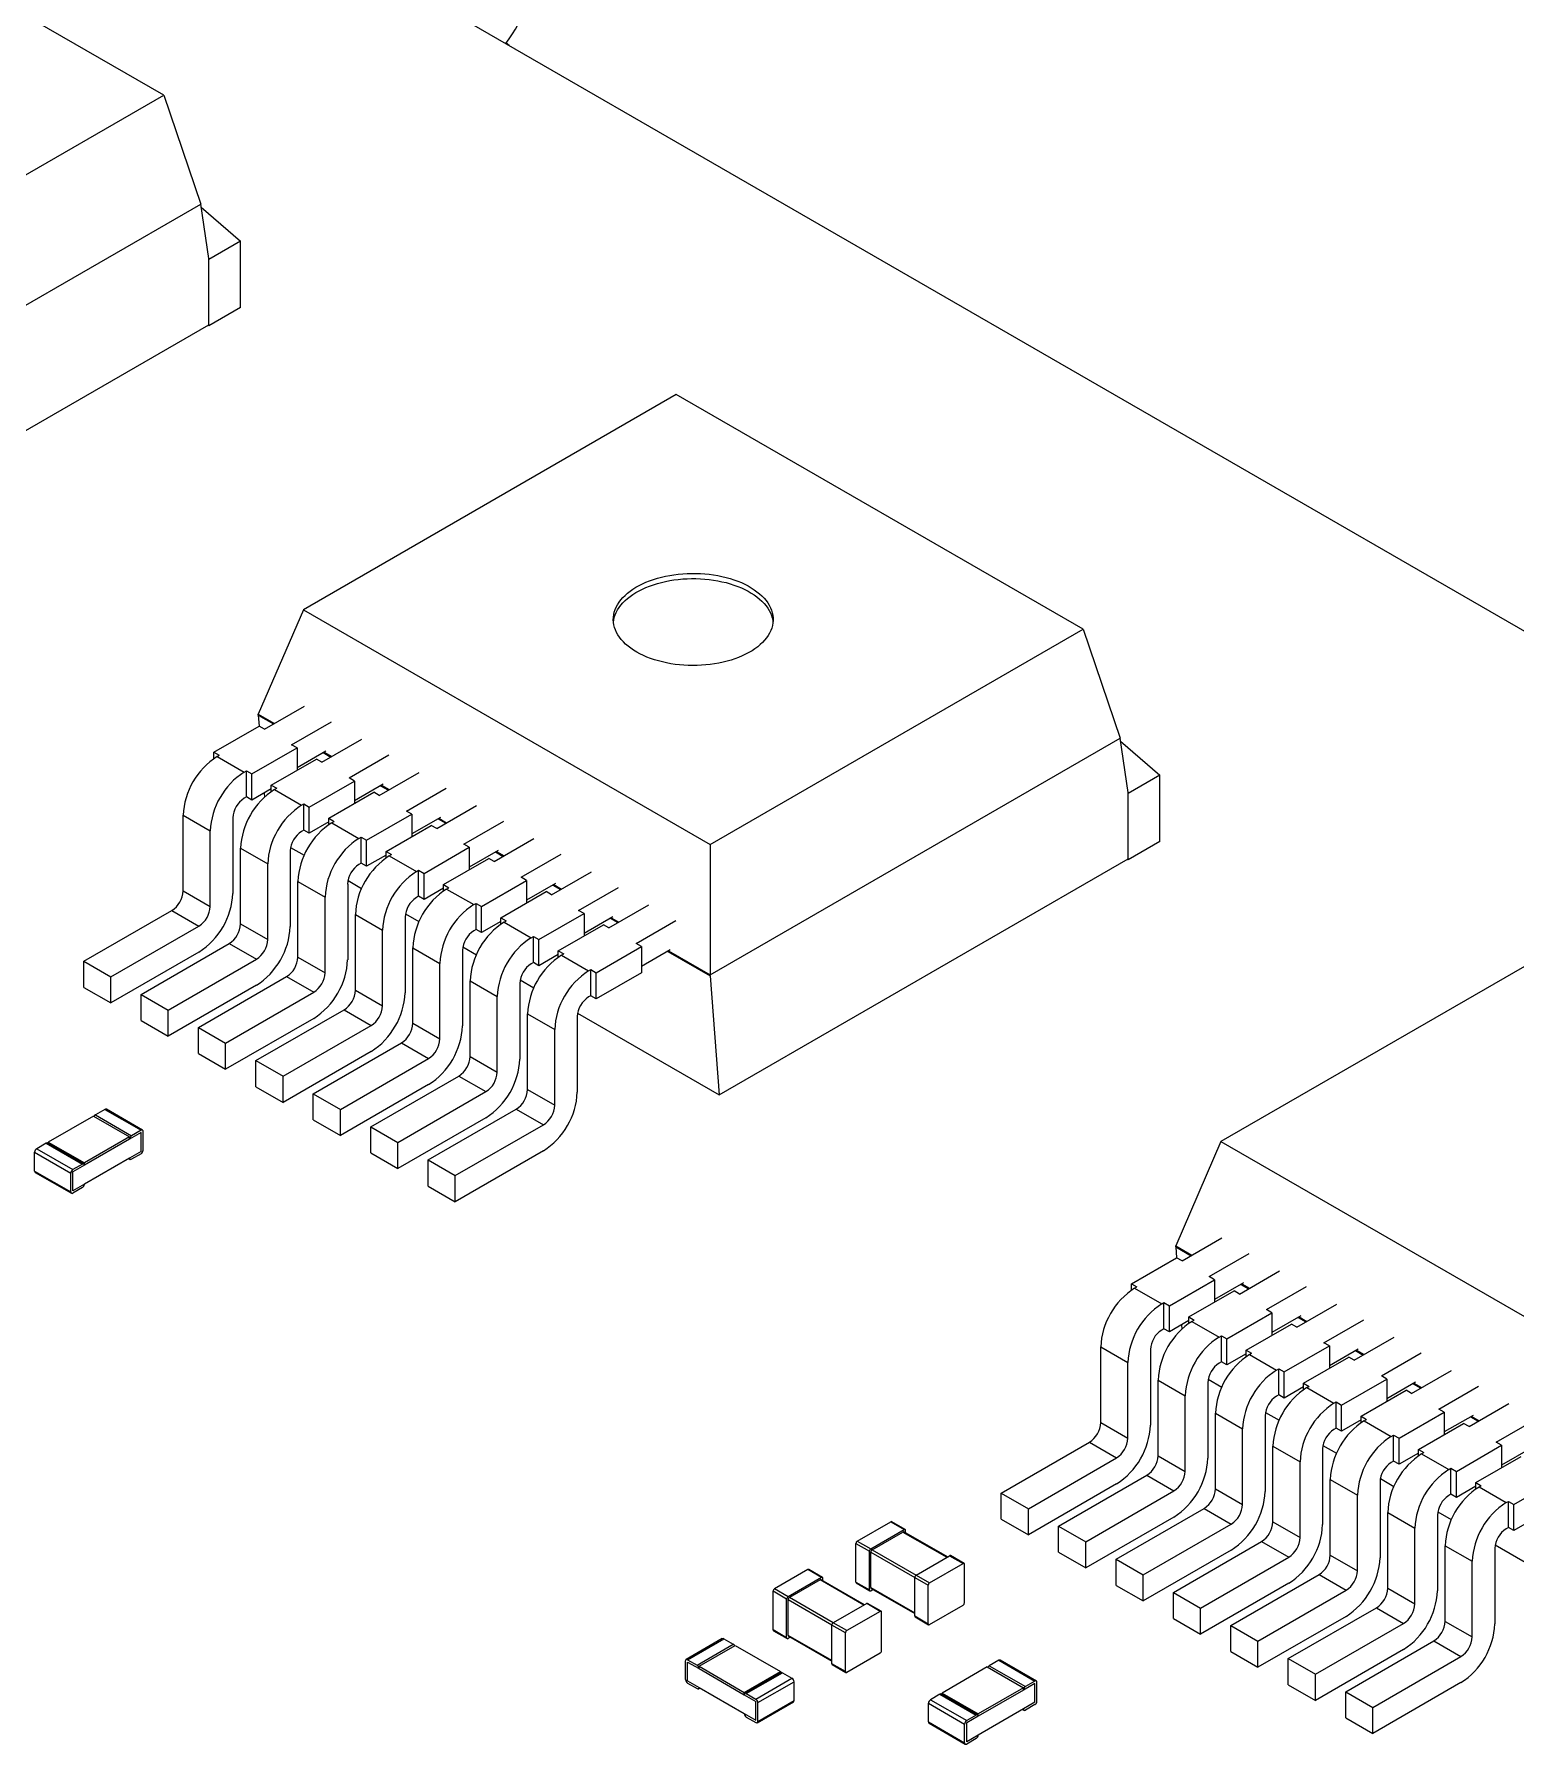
# Model space of a CAD drawing. Header units: millimetres. Extents: x 15 to 405, y 6 to 293.
# Drawn here: x 133.16 to 140.88, y 64.27 to 73.24 of the extents above; entities that cross this region are included whole.
import ezdxf

# ---------------------------------------------------------------- set-up
doc = ezdxf.new("R2010")
doc.units = ezdxf.units.MM

msp = doc.modelspace()

# ---------------------------------------------------------------- linework, layer by layer
at = {"color": 7, "linetype": 'Continuous', "lineweight": 18}
for p, q in [((133.834, 72.9181), (131.7127, 74.1427)), ((134.2384, 73.9839), (159.2168, 59.5642)), ((135.6347, 73.1778), (135.6194, 73.1901)), ((131.8895, 71.7955), (133.834, 72.9181)), ((133.834, 72.9181), (134.0272, 72.3492)), ((131.8895, 71.1151), (134.0272, 72.3492)), ((134.0697, 72.0662), (134.0272, 72.3492)), ((134.0295, 72.3337), (134.2347, 72.156)), ((134.2347, 72.156), (134.0697, 72.0607)), ((134.2347, 71.8103), (134.2347, 72.156)), ((134.0697, 71.7205), (134.0697, 72.0662)), ((134.0697, 71.7151), (134.0697, 72.0607)), ((134.2347, 71.8103), (134.0697, 71.7151)), ((131.9366, 70.4891), (134.0697, 71.7205)), ((134.0697, 71.7151), (134.065, 71.7178)), ((136.5069, 71.356), (134.5624, 70.2335)), ((138.6282, 70.1314), (136.5069, 71.356)), ((134.5624, 70.2335), (134.3267, 69.6891)), ((134.5624, 70.2335), (136.6837, 69.0089)), ((136.6837, 69.0089), (138.6282, 70.1314)), ((138.6282, 70.1314), (138.8214, 69.5625)), ((134.3267, 69.6891), (134.4115, 69.6402)), ((134.3267, 69.6837), (134.3267, 69.6891)), ((134.3267, 69.6837), (134.4068, 69.6374)), ((134.3267, 69.6837), (134.331, 69.6264)), ((134.3597, 69.6102), (134.5677, 69.7303)), ((134.0957, 69.4905), (134.3314, 69.6266)), ((134.3597, 69.6102), (134.3314, 69.6266)), ((134.5011, 69.5286), (134.7091, 69.6487)), ((134.0957, 69.4905), (134.124, 69.4742)), ((134.0957, 69.4569), (134.0957, 69.4905)), ((134.2937, 69.3762), (134.5294, 69.5123)), ((134.5294, 69.5123), (134.5011, 69.5286)), ((134.5294, 69.5123), (134.5294, 69.3952)), ((134.6796, 69.4956), (134.5294, 69.4088)), ((134.659, 69.4374), (134.867, 69.5575)), ((134.6661, 69.4877), (134.7061, 69.4646)), ((134.6708, 69.4905), (134.7108, 69.4673)), ((136.6837, 68.3284), (138.8214, 69.5625)), ((138.8639, 69.2795), (138.8214, 69.5625)), ((138.8237, 69.547), (139.0289, 69.3693)), ((134.1122, 69.4674), (134.124, 69.4742)), ((134.1122, 69.4674), (134.2536, 69.3857)), ((134.2536, 69.3857), (134.2654, 69.3925)), ((134.2654, 69.2564), (134.2654, 69.3925)), ((134.2654, 69.3925), (134.2937, 69.3762)), ((134.395, 69.3177), (134.6307, 69.4538)), ((134.659, 69.4374), (134.6307, 69.4538)), ((134.8004, 69.3558), (135.0084, 69.4759)), ((134.2937, 69.2401), (134.2937, 69.3762)), ((134.395, 69.3177), (134.4233, 69.3014)), ((134.395, 69.2841), (134.395, 69.3177)), ((134.4115, 69.2946), (134.4233, 69.3014)), ((134.593, 69.2034), (134.8287, 69.3395)), ((134.8287, 69.3395), (134.8004, 69.3558)), ((134.8287, 69.3395), (134.8287, 69.2224)), ((134.979, 69.3228), (134.8287, 69.236)), ((134.9583, 69.2646), (135.1664, 69.3847)), ((134.9654, 69.3149), (135.0055, 69.2918)), ((134.9701, 69.3177), (135.0102, 69.2945)), ((135.0998, 69.183), (135.3078, 69.3031)), ((139.0289, 69.3693), (138.8639, 69.2741)), ((139.0289, 69.0236), (139.0289, 69.3693)), ((134.2654, 69.2564), (134.2536, 69.2496)), ((134.2937, 69.2401), (134.2654, 69.2564)), ((134.395, 69.2986), (134.2937, 69.2401)), ((134.3576, 69.277), (134.3592, 69.2552)), ((134.4115, 69.2946), (134.5529, 69.2129)), ((134.5529, 69.2129), (134.5647, 69.2197)), ((134.5647, 69.0836), (134.5647, 69.2197)), ((134.5647, 69.2197), (134.593, 69.2034)), ((134.6944, 69.1449), (134.9301, 69.2809)), ((134.9583, 69.2646), (134.9301, 69.2809)), ((135.2577, 69.0918), (135.4657, 69.2119)), ((138.8639, 68.9338), (138.8639, 69.2795)), ((138.8639, 68.9284), (138.8639, 69.2741)), ((133.9354, 69.1612), (134.0768, 69.0795)), ((133.9354, 68.7665), (133.9354, 69.1612)), ((134.1947, 69.1476), (134.1947, 68.7529)), ((134.593, 69.0673), (134.593, 69.2034)), ((134.6944, 69.1258), (134.593, 69.0673)), ((134.6944, 69.1449), (134.7226, 69.1285)), ((134.6944, 69.1113), (134.6944, 69.1449)), ((134.7109, 69.1217), (134.7226, 69.1285)), ((134.7109, 69.1217), (134.8523, 69.0401)), ((134.8923, 69.0306), (135.128, 69.1666)), ((135.128, 69.1666), (135.0998, 69.183)), ((135.128, 69.1666), (135.128, 69.0496)), ((135.2783, 69.15), (135.128, 69.0632)), ((135.2648, 69.1421), (135.3048, 69.119)), ((135.2695, 69.1449), (135.3095, 69.1217)), ((135.3991, 69.0102), (135.6071, 69.1302)), ((134.0768, 68.6849), (134.0768, 69.0795)), ((134.5647, 69.0836), (134.5529, 69.0768)), ((134.593, 69.0673), (134.5647, 69.0836)), ((134.8523, 69.0401), (134.8641, 69.0469)), ((134.8641, 68.9108), (134.8641, 69.0469)), ((134.8641, 69.0469), (134.8923, 69.0306)), ((134.9937, 68.9721), (135.2294, 69.1081)), ((135.2577, 69.0918), (135.2294, 69.1081)), ((135.557, 68.919), (135.765, 69.0391)), ((134.2347, 68.9884), (134.3762, 68.9067)), ((134.2347, 68.5937), (134.2347, 68.9884)), ((134.494, 68.9748), (134.494, 68.5801)), ((134.4958, 68.9927), (134.5664, 68.9519)), ((134.8923, 68.8945), (134.8923, 69.0306)), ((134.9937, 68.953), (134.8923, 68.8945)), ((134.9937, 68.9721), (135.022, 68.9557)), ((134.9937, 68.9385), (134.9937, 68.9721)), ((135.0102, 68.9489), (135.022, 68.9557)), ((135.0102, 68.9489), (135.1516, 68.8673)), ((135.1917, 68.8578), (135.4274, 68.9938)), ((135.4274, 68.9938), (135.3991, 69.0102)), ((135.4274, 68.9938), (135.4274, 68.8768)), ((135.5777, 68.9772), (135.4274, 68.8904)), ((135.5641, 68.9693), (135.6041, 68.9462)), ((135.5688, 68.972), (135.6089, 68.9489)), ((135.6984, 68.8374), (135.9065, 68.9574)), ((136.6837, 69.0089), (136.6837, 68.3284)), ((139.0289, 69.0236), (138.8639, 68.9284)), ((134.3762, 68.5121), (134.3762, 68.9067)), ((134.8641, 68.9108), (134.8523, 68.904)), ((134.8923, 68.8945), (134.8641, 68.9108)), ((135.1516, 68.8673), (135.1634, 68.8741)), ((135.1634, 68.738), (135.1634, 68.8741)), ((135.1634, 68.8741), (135.1917, 68.8578)), ((135.1917, 68.7217), (135.1917, 68.8578)), ((135.293, 68.7993), (135.5287, 68.9353)), ((135.557, 68.919), (135.5287, 68.9353)), ((135.8564, 68.7462), (136.0644, 68.8663)), ((136.7308, 67.7024), (138.8639, 68.9338)), ((138.8639, 68.9284), (138.8592, 68.9311)), ((133.9354, 68.7665), (134.0768, 68.6849)), ((134.5341, 68.8156), (134.6755, 68.7339)), ((134.5341, 68.4209), (134.5341, 68.8156)), ((134.7934, 68.802), (134.7934, 68.4073)), ((134.7952, 68.8198), (134.8658, 68.7791)), ((135.293, 68.7802), (135.1917, 68.7217)), ((135.293, 68.7993), (135.3213, 68.7829)), ((135.293, 68.7657), (135.293, 68.7993)), ((135.3095, 68.7761), (135.3213, 68.7829)), ((135.3095, 68.7761), (135.451, 68.6945)), ((135.491, 68.685), (135.7267, 68.821)), ((135.5924, 68.6265), (135.8281, 68.7625)), ((135.7267, 68.821), (135.6984, 68.8374)), ((135.7267, 68.821), (135.7267, 68.704)), ((135.877, 68.8043), (135.7267, 68.7176)), ((135.8564, 68.7462), (135.8281, 68.7625)), ((135.8634, 68.7965), (135.9035, 68.7734)), ((135.8682, 68.7992), (135.9082, 68.7761)), ((135.9978, 68.6646), (136.2058, 68.7846)), ((134.6755, 68.3393), (134.6755, 68.7339)), ((135.1634, 68.738), (135.1516, 68.7312)), ((135.1917, 68.7217), (135.1634, 68.738)), ((135.451, 68.6945), (135.4627, 68.7013)), ((135.4627, 68.5652), (135.4627, 68.7013)), ((135.4627, 68.7013), (135.491, 68.685)), ((135.491, 68.5489), (135.491, 68.685)), ((136.1557, 68.5734), (136.3637, 68.6935)), ((133.4169, 68.3991), (133.8765, 68.6644)), ((133.5583, 68.3175), (134.0179, 68.5828)), ((133.8765, 68.6644), (134.0179, 68.5828)), ((134.2347, 68.5937), (134.3762, 68.5121)), ((134.8334, 68.6428), (134.9748, 68.5611)), ((134.8334, 68.2481), (134.8334, 68.6428)), ((135.0927, 68.6291), (135.0927, 68.2345)), ((135.0945, 68.647), (135.1651, 68.6063)), ((135.5924, 68.6074), (135.491, 68.5489)), ((135.5924, 68.6265), (135.6207, 68.6101)), ((135.5924, 68.5929), (135.5924, 68.6265)), ((135.6089, 68.6033), (135.6207, 68.6101)), ((135.6089, 68.6033), (135.7503, 68.5217)), ((135.7904, 68.5122), (136.0261, 68.6482)), ((135.8917, 68.4537), (136.1274, 68.5897)), ((136.0261, 68.6482), (135.9978, 68.6646)), ((136.0261, 68.6482), (136.0261, 68.5312)), ((136.1763, 68.6315), (136.0261, 68.5448)), ((136.1557, 68.5734), (136.1274, 68.5897)), ((136.1628, 68.6237), (136.2028, 68.6006)), ((136.1675, 68.6264), (136.2075, 68.6033)), ((136.2971, 68.4918), (136.5051, 68.6118)), ((134.9748, 68.1665), (134.9748, 68.5611)), ((135.4627, 68.5652), (135.451, 68.5584)), ((135.491, 68.5489), (135.4627, 68.5652)), ((135.7503, 68.5217), (135.7621, 68.5285)), ((135.7621, 68.3924), (135.7621, 68.5285)), ((135.7621, 68.5285), (135.7904, 68.5122)), ((135.7904, 68.3761), (135.7904, 68.5122)), ((141.2917, 68.5816), (139.3471, 67.4591)), ((134.0179, 68.4467), (133.5583, 68.1814)), ((133.7162, 68.2263), (134.1758, 68.4916)), ((133.8576, 68.1447), (134.3172, 68.41)), ((134.1758, 68.4916), (134.3172, 68.41)), ((134.5341, 68.4209), (134.6755, 68.3393)), ((135.1328, 68.4699), (135.2742, 68.3883)), ((135.1328, 68.0753), (135.1328, 68.4699)), ((135.392, 68.4563), (135.392, 68.0617)), ((135.3939, 68.4742), (135.4644, 68.4335)), ((135.8917, 68.4346), (135.7904, 68.3761)), ((135.8917, 68.4537), (135.92, 68.4373)), ((135.8917, 68.4201), (135.8917, 68.4537)), ((135.9082, 68.4305), (135.92, 68.4373)), ((135.9082, 68.4305), (136.0496, 68.3489)), ((136.0897, 68.3394), (136.3254, 68.4754)), ((136.3254, 68.4754), (136.2971, 68.4918)), ((136.3254, 68.4754), (136.3254, 68.3393)), ((136.4757, 68.4587), (136.3254, 68.372)), ((136.4621, 68.4509), (136.6837, 68.323)), ((136.4668, 68.4536), (136.6837, 68.3284)), ((133.4169, 68.3991), (133.5583, 68.3175)), ((133.4169, 68.263), (133.4169, 68.3991)), ((133.5583, 68.1814), (133.5583, 68.3175)), ((134.0155, 68.0535), (134.4752, 68.3188)), ((134.4752, 68.3188), (134.6166, 68.2372)), ((135.2742, 67.9936), (135.2742, 68.3883)), ((135.7621, 68.3924), (135.7503, 68.3856)), ((135.7904, 68.3761), (135.7621, 68.3924)), ((136.0496, 68.3489), (136.0614, 68.3557)), ((136.0614, 68.2196), (136.0614, 68.3557)), ((136.0614, 68.3557), (136.0897, 68.3394)), ((136.0897, 68.2033), (136.0897, 68.3394)), ((136.3254, 68.3393), (136.0897, 68.2033)), ((136.6837, 68.323), (136.6837, 68.3284)), ((136.6837, 68.323), (136.7308, 67.7024)), ((133.4169, 68.263), (133.5583, 68.1814)), ((133.7162, 68.2263), (133.8576, 68.1447)), ((133.7162, 68.0902), (133.7162, 68.2263)), ((134.3172, 68.2739), (133.8576, 68.0086)), ((134.157, 67.9719), (134.6166, 68.2372)), ((134.8334, 68.2481), (134.9748, 68.1665)), ((135.4321, 68.2971), (135.5735, 68.2155)), ((135.4321, 67.9025), (135.4321, 68.2971)), ((135.6914, 68.2835), (135.6914, 67.8889)), ((135.6932, 68.3014), (135.7638, 68.2607)), ((133.8576, 68.0086), (133.8576, 68.1447)), ((134.3149, 67.8807), (134.7745, 68.146)), ((134.7745, 68.146), (134.9159, 68.0644)), ((135.5735, 67.8208), (135.5735, 68.2155)), ((136.0614, 68.2196), (136.0496, 68.2128)), ((136.0897, 68.2033), (136.0614, 68.2196)), ((133.7162, 68.0902), (133.8576, 68.0086)), ((134.0155, 68.0535), (134.157, 67.9719)), ((134.0155, 67.9174), (134.0155, 68.0535)), ((134.6166, 68.1011), (134.157, 67.8358)), ((134.4563, 67.7991), (134.9159, 68.0644)), ((135.1328, 68.0753), (135.2742, 67.9936)), ((135.7314, 68.1243), (135.8729, 68.0427)), ((135.7314, 67.7297), (135.7314, 68.1243)), ((135.9907, 68.1107), (135.9907, 67.7161)), ((135.9926, 68.1286), (136.7308, 67.7024)), ((134.157, 67.8358), (134.157, 67.9719)), ((134.6142, 67.7079), (135.0738, 67.9732)), ((135.0738, 67.9732), (135.2153, 67.8916)), ((135.8729, 67.648), (135.8729, 68.0427)), ((134.0155, 67.9174), (134.157, 67.8358)), ((134.3149, 67.8807), (134.4563, 67.7991)), ((134.3149, 67.7446), (134.3149, 67.8807)), ((134.9159, 67.9283), (134.4563, 67.663)), ((134.7556, 67.6262), (135.2153, 67.8916)), ((135.4321, 67.9025), (135.5735, 67.8208)), ((134.4563, 67.663), (134.4563, 67.7991)), ((134.9136, 67.5351), (135.3732, 67.8004)), ((135.3732, 67.8004), (135.5146, 67.7188)), ((134.3149, 67.7446), (134.4563, 67.663)), ((134.6142, 67.7079), (134.7556, 67.6262)), ((134.6142, 67.5718), (134.6142, 67.7079)), ((135.2153, 67.7555), (134.7556, 67.4902)), ((135.055, 67.4534), (135.5146, 67.7188)), ((135.7314, 67.7297), (135.8729, 67.648)), ((133.5276, 67.6262), (133.4781, 67.5977)), ((133.4781, 67.5977), (133.6667, 67.4888)), ((133.5276, 67.6262), (133.7162, 67.5174)), ((133.7237, 67.5181), (133.5351, 67.627)), ((134.7556, 67.4902), (134.7556, 67.6262)), ((135.2129, 67.3623), (135.6725, 67.6276)), ((135.6725, 67.6276), (135.8139, 67.546)), ((133.4675, 67.5915), (133.2318, 67.4555)), ((133.4675, 67.5915), (133.6561, 67.4827)), ((133.7162, 67.5174), (133.6667, 67.4888)), ((133.7268, 67.4133), (133.7268, 67.5113)), ((134.6142, 67.5718), (134.7556, 67.4902)), ((134.9136, 67.5351), (135.055, 67.4534)), ((134.9136, 67.399), (134.9136, 67.5351)), ((135.5146, 67.5827), (135.055, 67.3174)), ((135.3543, 67.2806), (135.8139, 67.546)), ((133.2212, 67.4494), (133.1717, 67.4208)), ((133.1717, 67.4208), (133.3603, 67.3119)), ((133.2212, 67.4494), (133.4098, 67.3405)), ((133.4173, 67.3412), (133.2287, 67.4501)), ((133.2318, 67.4555), (133.4204, 67.3466)), ((133.2318, 67.4483), (133.2318, 67.4555)), ((133.6561, 67.4827), (133.4204, 67.3466)), ((133.6561, 67.4704), (133.4204, 67.3344)), ((133.7162, 67.5051), (133.6561, 67.4704)), ((133.6561, 67.4704), (133.6561, 67.4827)), ((133.7162, 67.4072), (133.7162, 67.5051)), ((135.055, 67.3174), (135.055, 67.4534)), ((139.3471, 67.4591), (139.1114, 66.9147)), ((139.3471, 67.4591), (141.4684, 66.2344)), ((133.1611, 67.4024), (133.3497, 67.2936)), ((133.1611, 67.3044), (133.1611, 67.4024)), ((133.4098, 67.3405), (133.3603, 67.3119)), ((133.4204, 67.3344), (133.3603, 67.2997)), ((133.6561, 67.3725), (133.4204, 67.2364)), ((133.4204, 67.3344), (133.4204, 67.3466)), ((133.6517, 67.3699), (133.6592, 67.3656)), ((133.7162, 67.4072), (133.6561, 67.3725)), ((133.7162, 67.3949), (133.6667, 67.3663)), ((134.9136, 67.399), (135.055, 67.3174)), ((135.2129, 67.3623), (135.3543, 67.2806)), ((135.2129, 67.2262), (135.2129, 67.3623)), ((135.8139, 67.4099), (135.3543, 67.1445)), ((133.1611, 67.3044), (133.3497, 67.1956)), ((133.1642, 67.2976), (133.3528, 67.1887)), ((133.3497, 67.1956), (133.3497, 67.2936)), ((133.3603, 67.2017), (133.3603, 67.2997)), ((135.3543, 67.1445), (135.3543, 67.2806)), ((133.4204, 67.2364), (133.3603, 67.2017)), ((133.4098, 67.218), (133.3603, 67.1894)), ((135.2129, 67.2262), (135.3543, 67.1445)), ((139.1114, 66.9147), (139.1963, 66.8657)), ((139.1114, 66.9093), (139.1114, 66.9147)), ((139.1114, 66.9093), (139.1915, 66.863)), ((139.1114, 66.9093), (139.1158, 66.8519)), ((139.1444, 66.8358), (139.3524, 66.9559)), ((138.8804, 66.7161), (139.1161, 66.8521)), ((139.1444, 66.8358), (139.1161, 66.8521)), ((139.2858, 66.7542), (139.4938, 66.8742)), ((138.8804, 66.7161), (138.9087, 66.6997)), ((138.8804, 66.6825), (138.8804, 66.7161)), ((139.0784, 66.6018), (139.3141, 66.7378)), ((139.3141, 66.7378), (139.2858, 66.7542)), ((139.3141, 66.7378), (139.3141, 66.6208)), ((139.4644, 66.7211), (139.3141, 66.6344)), ((139.4438, 66.663), (139.6518, 66.7831)), ((139.4508, 66.7133), (139.4909, 66.6902)), ((139.4555, 66.716), (139.4956, 66.6929)), ((139.5852, 66.5814), (139.7932, 66.7014)), ((138.8969, 66.6929), (138.9087, 66.6997)), ((138.8969, 66.6929), (139.0384, 66.6113)), ((139.0384, 66.6113), (139.0501, 66.6181)), ((139.0501, 66.482), (139.0501, 66.6181)), ((139.0501, 66.6181), (139.0784, 66.6018)), ((139.1798, 66.5433), (139.4155, 66.6793)), ((139.4438, 66.663), (139.4155, 66.6793)), ((139.0784, 66.4657), (139.0784, 66.6018)), ((139.1798, 66.5242), (139.0784, 66.4657)), ((139.1798, 66.5433), (139.2081, 66.5269)), ((139.1798, 66.5097), (139.1798, 66.5433)), ((139.1963, 66.5201), (139.2081, 66.5269)), ((139.3778, 66.429), (139.6135, 66.565)), ((139.6135, 66.565), (139.5852, 66.5814)), ((139.6135, 66.565), (139.6135, 66.448)), ((139.7637, 66.5483), (139.6135, 66.4616)), ((139.7431, 66.4902), (139.9511, 66.6103)), ((139.7502, 66.5405), (139.7902, 66.5174)), ((139.7549, 66.5432), (139.7949, 66.5201)), ((139.8845, 66.4085), (140.0925, 66.5286)), ((139.0501, 66.482), (139.0384, 66.4752)), ((139.0784, 66.4657), (139.0501, 66.482)), ((139.1423, 66.5026), (139.144, 66.4808)), ((139.1963, 66.5201), (139.3377, 66.4385)), ((139.3377, 66.4385), (139.3495, 66.4453)), ((139.3495, 66.3092), (139.3495, 66.4453)), ((139.3495, 66.4453), (139.3778, 66.429)), ((139.4791, 66.3705), (139.7148, 66.5065)), ((139.7431, 66.4902), (139.7148, 66.5065)), ((140.0424, 66.3174), (140.2504, 66.4375)), ((138.7202, 66.3867), (138.8616, 66.3051)), ((138.7202, 65.9921), (138.7202, 66.3867)), ((138.9794, 66.3731), (138.9794, 65.9785)), ((139.3778, 66.2929), (139.3778, 66.429)), ((139.4791, 66.3514), (139.3778, 66.2929)), ((139.4791, 66.3705), (139.5074, 66.3541)), ((139.4791, 66.3369), (139.4791, 66.3705)), ((139.4956, 66.3473), (139.5074, 66.3541)), ((139.4956, 66.3473), (139.637, 66.2657)), ((139.6771, 66.2562), (139.9128, 66.3922)), ((139.9128, 66.3922), (139.8845, 66.4085)), ((139.9128, 66.3922), (139.9128, 66.2752)), ((140.0631, 66.3755), (139.9128, 66.2888)), ((140.0495, 66.3677), (140.0896, 66.3446)), ((140.0542, 66.3704), (140.0943, 66.3473)), ((140.1839, 66.2357), (140.3919, 66.3558)), ((138.8616, 65.9104), (138.8616, 66.3051)), ((139.3495, 66.3092), (139.3377, 66.3024)), ((139.3778, 66.2929), (139.3495, 66.3092)), ((139.637, 66.2657), (139.6488, 66.2725)), ((139.6488, 66.1364), (139.6488, 66.2725)), ((139.6488, 66.2725), (139.6771, 66.2562)), ((139.6771, 66.1201), (139.6771, 66.2562)), ((139.7785, 66.1976), (140.0142, 66.3337)), ((140.0424, 66.3174), (140.0142, 66.3337)), ((140.3418, 66.1446), (140.5498, 66.2647)), ((139.0195, 66.2139), (139.1609, 66.1323)), ((139.0195, 65.8193), (139.0195, 66.2139)), ((139.2788, 66.2003), (139.2788, 65.8057)), ((139.2806, 66.2182), (139.3512, 66.1775)), ((139.7785, 66.1786), (139.6771, 66.1201)), ((139.7785, 66.1976), (139.8067, 66.1813)), ((139.7785, 66.1641), (139.7785, 66.1976)), ((139.795, 66.1745), (139.8067, 66.1813)), ((139.795, 66.1745), (139.9364, 66.0929)), ((139.9764, 66.0833), (140.2121, 66.2194)), ((140.2121, 66.2194), (140.1839, 66.2357)), ((140.2121, 66.2194), (140.2121, 66.1024)), ((140.3624, 66.2027), (140.2121, 66.116)), ((140.3489, 66.1949), (140.3889, 66.1718)), ((140.3536, 66.1976), (140.3936, 66.1745)), ((140.4832, 66.0629), (140.6912, 66.183)), ((139.1609, 65.7376), (139.1609, 66.1323)), ((139.6488, 66.1364), (139.637, 66.1296)), ((139.6771, 66.1201), (139.6488, 66.1364)), ((139.9364, 66.0929), (139.9482, 66.0997)), ((139.9482, 65.9636), (139.9482, 66.0997)), ((139.9482, 66.0997), (139.9764, 66.0833)), ((139.9764, 65.9473), (139.9764, 66.0833)), ((140.0778, 66.0248), (140.3135, 66.1609)), ((140.3418, 66.1446), (140.3135, 66.1609)), ((140.6411, 65.9718), (140.8491, 66.0919)), ((138.7202, 65.9921), (138.8616, 65.9104)), ((139.3188, 66.0411), (139.4603, 65.9595)), ((139.3188, 65.6465), (139.3188, 66.0411)), ((139.5781, 66.0275), (139.5781, 65.6329)), ((139.5799, 66.0454), (139.6505, 66.0047)), ((140.0778, 66.0058), (139.9764, 65.9473)), ((140.0778, 66.0248), (140.1061, 66.0085)), ((140.0778, 65.9913), (140.0778, 66.0248)), ((140.0943, 66.0017), (140.1061, 66.0085)), ((140.0943, 66.0017), (140.2357, 65.9201)), ((140.2758, 65.9105), (140.5115, 66.0466)), ((140.3771, 65.852), (140.6128, 65.9881)), ((140.5115, 66.0466), (140.4832, 66.0629)), ((140.5115, 66.0466), (140.5115, 65.9296)), ((140.6617, 66.0299), (140.5115, 65.9432)), ((140.6411, 65.9718), (140.6128, 65.9881)), ((140.6482, 66.0221), (140.6882, 65.999)), ((140.6529, 66.0248), (140.693, 66.0017)), ((140.7825, 65.8901), (140.9906, 66.0102)), ((139.4603, 65.5648), (139.4603, 65.9595)), ((139.9482, 65.9636), (139.9364, 65.9568)), ((139.9764, 65.9473), (139.9482, 65.9636)), ((140.2357, 65.9201), (140.2475, 65.9269)), ((140.2475, 65.7908), (140.2475, 65.9269)), ((140.2475, 65.9269), (140.2758, 65.9105)), ((140.2758, 65.7744), (140.2758, 65.9105)), ((138.2016, 65.6247), (138.6612, 65.89)), ((138.343, 65.543), (138.8026, 65.8084)), ((138.6612, 65.89), (138.8026, 65.8084)), ((139.0195, 65.8193), (139.1609, 65.7376)), ((139.6182, 65.8683), (139.7596, 65.7867)), ((139.6182, 65.4737), (139.6182, 65.8683)), ((139.8775, 65.8547), (139.8775, 65.4601)), ((139.8793, 65.8726), (139.9499, 65.8319)), ((140.3771, 65.833), (140.2758, 65.7744)), ((140.3771, 65.852), (140.4054, 65.8357)), ((140.3771, 65.8185), (140.3771, 65.852)), ((140.3936, 65.8289), (140.4054, 65.8357)), ((140.3936, 65.8289), (140.5351, 65.7473)), ((140.5751, 65.7377), (140.8108, 65.8738)), ((140.6765, 65.6792), (140.9122, 65.8153)), ((140.8108, 65.8738), (140.7825, 65.8901)), ((140.8108, 65.8738), (140.8108, 65.7568)), ((140.9611, 65.8571), (140.8108, 65.7704)), ((138.5009, 65.4519), (138.9606, 65.7172)), ((138.9606, 65.7172), (139.102, 65.6356)), ((139.7596, 65.392), (139.7596, 65.7867)), ((140.2475, 65.7908), (140.2357, 65.784)), ((140.2758, 65.7744), (140.2475, 65.7908)), ((140.5351, 65.7473), (140.5468, 65.7541)), ((140.5468, 65.618), (140.5468, 65.7541)), ((140.5468, 65.7541), (140.5751, 65.7377)), ((140.5751, 65.6016), (140.5751, 65.7377)), ((138.2016, 65.6247), (138.343, 65.543)), ((138.2016, 65.4886), (138.2016, 65.6247)), ((138.8026, 65.6723), (138.343, 65.407)), ((138.6424, 65.3702), (139.102, 65.6356)), ((139.3188, 65.6465), (139.4603, 65.5648)), ((139.9175, 65.6955), (140.0589, 65.6139)), ((139.9175, 65.3009), (139.9175, 65.6955)), ((140.1768, 65.6819), (140.1768, 65.2873)), ((140.1786, 65.6998), (140.2492, 65.6591)), ((140.6765, 65.6602), (140.5751, 65.6016)), ((140.6765, 65.6792), (140.7048, 65.6629)), ((140.6765, 65.6457), (140.6765, 65.6792)), ((140.693, 65.6561), (140.7048, 65.6629)), ((140.693, 65.6561), (140.8344, 65.5745)), ((140.8745, 65.5649), (141.1102, 65.701)), ((138.343, 65.407), (138.343, 65.543)), ((138.8003, 65.2791), (139.2599, 65.5444)), ((139.2599, 65.5444), (139.4013, 65.4628)), ((140.0589, 65.2192), (140.0589, 65.6139)), ((140.5468, 65.618), (140.5351, 65.6112)), ((140.5751, 65.6016), (140.5468, 65.618)), ((140.8344, 65.5745), (140.8462, 65.5813)), ((140.8462, 65.4452), (140.8462, 65.5813)), ((140.8462, 65.5813), (140.8745, 65.5649)), ((140.8745, 65.4288), (140.8745, 65.5649)), ((141.1102, 65.5649), (140.8745, 65.4288)), ((137.4509, 65.3737), (137.6253, 65.4743)), ((137.6253, 65.4743), (137.696, 65.4335)), ((137.701, 65.434), (137.6303, 65.4748)), ((138.2016, 65.4886), (138.343, 65.407)), ((138.5009, 65.4519), (138.6424, 65.3702)), ((138.5009, 65.3158), (138.5009, 65.4519)), ((139.102, 65.4995), (138.6424, 65.2342)), ((138.9417, 65.1974), (139.4013, 65.4628)), ((139.6182, 65.4737), (139.7596, 65.392)), ((140.2169, 65.5227), (140.3583, 65.4411)), ((140.2169, 65.1281), (140.2169, 65.5227)), ((140.4761, 65.5091), (140.4761, 65.1144)), ((140.478, 65.527), (140.5485, 65.4863)), ((140.8462, 65.4452), (140.8344, 65.4384)), ((140.8745, 65.4288), (140.8462, 65.4452)), ((137.4438, 65.3614), (137.5145, 65.3206)), ((137.4438, 65.16), (137.4438, 65.3614)), ((137.4509, 65.3737), (137.5216, 65.3328)), ((137.5216, 65.3328), (137.696, 65.4335)), ((137.5287, 65.3288), (137.689, 65.4213)), ((137.689, 65.4213), (137.9176, 65.2893)), ((137.9205, 65.291), (137.694, 65.4218)), ((137.7031, 65.4165), (137.7031, 65.4294)), ((138.6424, 65.2342), (138.6424, 65.3702)), ((139.0996, 65.1063), (139.5593, 65.3716)), ((139.5593, 65.3716), (139.7007, 65.29)), ((140.3583, 65.0464), (140.3583, 65.4411)), ((137.5145, 65.1192), (137.5145, 65.3206)), ((137.5216, 65.1314), (137.5216, 65.3165)), ((137.5216, 65.3165), (137.7502, 65.1845)), ((137.5287, 65.3288), (137.7573, 65.1968)), ((137.7573, 65.1968), (137.9317, 65.2975)), ((137.9317, 65.2975), (138.0024, 65.2566)), ((138.0074, 65.2571), (137.9367, 65.298)), ((138.5009, 65.3158), (138.6424, 65.2342)), ((138.8003, 65.2791), (138.9417, 65.1974)), ((138.8003, 65.143), (138.8003, 65.2791)), ((139.4013, 65.3267), (138.9417, 65.0613)), ((139.2411, 65.0246), (139.7007, 65.29)), ((139.9175, 65.3009), (140.0589, 65.2192)), ((140.5162, 65.3499), (140.6576, 65.2683)), ((140.5162, 64.9552), (140.5162, 65.3499)), ((140.6576, 64.8736), (140.6576, 65.2683)), ((140.7755, 65.3363), (140.7755, 64.9416)), ((140.7773, 65.3542), (141.5156, 64.928)), ((137.1934, 65.225), (137.019, 65.1243)), ((137.2641, 65.1842), (137.0897, 65.0835)), ((137.2641, 65.1842), (137.1934, 65.225)), ((137.2691, 65.1847), (137.1984, 65.2255)), ((137.2712, 65.1672), (137.2712, 65.1801)), ((137.7502, 65.1845), (137.8209, 65.1437)), ((137.7502, 64.9831), (137.7502, 65.1845)), ((137.7573, 65.1968), (137.828, 65.1559)), ((137.828, 65.1559), (138.0024, 65.2566)), ((138.0095, 65.0511), (138.0095, 65.2526)), ((138.9417, 65.0613), (138.9417, 65.1974)), ((139.399, 64.9335), (139.8586, 65.1988)), ((139.8586, 65.1988), (140, 65.1172)), ((137.0826, 65.0712), (137.0119, 65.1121)), ((137.0119, 64.9107), (137.0119, 65.1121)), ((137.0897, 65.0835), (137.019, 65.1243)), ((137.257, 65.1719), (137.0968, 65.0794)), ((137.4857, 65.0399), (137.257, 65.1719)), ((137.4886, 65.0416), (137.262, 65.1724)), ((137.4438, 65.16), (137.5145, 65.1192)), ((137.4459, 65.1554), (137.5166, 65.1146)), ((137.5216, 65.1314), (137.7502, 64.9994)), ((137.5216, 65.1151), (137.5328, 65.1216)), ((137.5237, 65.1268), (137.7502, 64.9961)), ((137.8209, 64.9423), (137.8209, 65.1437)), ((138.8003, 65.143), (138.9417, 65.0613)), ((139.0996, 65.1063), (139.2411, 65.0246)), ((139.0996, 64.9702), (139.0996, 65.1063)), ((139.7007, 65.1539), (139.2411, 64.8885)), ((139.5404, 64.8518), (140, 65.1172)), ((140.2169, 65.1281), (140.3583, 65.0464)), ((137.0826, 64.8698), (137.0826, 65.0712)), ((137.0897, 64.8821), (137.0897, 65.0672)), ((137.3183, 64.9352), (137.0897, 65.0672)), ((137.3254, 64.9474), (137.0968, 65.0794)), ((137.4998, 65.0481), (137.3254, 64.9474)), ((137.5705, 65.0073), (137.3961, 64.9066)), ((137.5705, 65.0073), (137.4998, 65.0481)), ((137.5755, 65.0078), (137.5048, 65.0486)), ((137.5776, 64.8018), (137.5776, 65.0032)), ((137.828, 64.9382), (138.0024, 65.0389)), ((139.2411, 64.8885), (139.2411, 65.0246)), ((139.6983, 64.7607), (140.1579, 65.026)), ((140.1579, 65.026), (140.2994, 64.9443)), ((137.0826, 64.8698), (137.0119, 64.9107)), ((137.389, 64.8944), (137.3183, 64.9352)), ((137.3183, 64.7338), (137.3183, 64.9352)), ((137.3961, 64.9066), (137.3254, 64.9474)), ((137.7502, 64.9831), (137.8209, 64.9423)), ((137.7523, 64.9785), (137.823, 64.9377)), ((139.0996, 64.9702), (139.2411, 64.8885)), ((139.399, 64.9335), (139.5404, 64.8518)), ((139.399, 64.7974), (139.399, 64.9335)), ((140, 64.9811), (139.5404, 64.7157)), ((139.8397, 64.679), (140.2994, 64.9443)), ((140.5162, 64.9552), (140.6576, 64.8736)), ((136.7469, 64.8648), (136.5583, 64.756)), ((136.5658, 64.7552), (136.7544, 64.8641)), ((136.6153, 64.7266), (136.8039, 64.8355)), ((136.6259, 64.7205), (136.8145, 64.8294)), ((136.7544, 64.8641), (136.8039, 64.8355)), ((136.8145, 64.8294), (137.0502, 64.6933)), ((137.014, 64.9061), (137.0847, 64.8653)), ((137.3183, 64.7501), (137.0897, 64.8821)), ((137.1009, 64.8722), (137.0897, 64.8657)), ((137.0918, 64.8775), (137.3183, 64.7467)), ((137.389, 64.6929), (137.389, 64.8944)), ((139.5404, 64.7157), (139.5404, 64.8518)), ((139.9977, 64.5879), (140.4573, 64.8532)), ((140.4573, 64.8532), (140.5987, 64.7715)), ((136.5552, 64.6511), (136.5552, 64.7491)), ((136.5658, 64.7552), (136.6153, 64.7266)), ((136.5658, 64.645), (136.5658, 64.743)), ((136.5658, 64.743), (136.6259, 64.7083)), ((137.389, 64.6929), (137.3183, 64.7338)), ((137.3204, 64.7292), (137.3911, 64.6884)), ((137.5705, 64.7895), (137.3961, 64.6889)), ((138.1886, 64.7518), (138.1391, 64.7232)), ((138.1886, 64.7518), (138.3772, 64.643)), ((138.3847, 64.6437), (138.1961, 64.7526)), ((139.399, 64.7974), (139.5404, 64.7157)), ((139.6983, 64.7607), (139.8397, 64.679)), ((139.6983, 64.6246), (139.6983, 64.7607)), ((140.2994, 64.8083), (139.8397, 64.5429)), ((140.1391, 64.5062), (140.5987, 64.7715)), ((136.5658, 64.645), (136.6259, 64.6103)), ((136.6259, 64.7083), (136.6259, 64.7205)), ((136.6259, 64.7205), (136.8616, 64.5844)), ((136.6259, 64.7083), (136.8616, 64.5722)), ((136.8616, 64.5844), (137.0502, 64.6933)), ((137.0533, 64.6879), (136.8647, 64.5791)), ((136.8722, 64.5783), (137.0608, 64.6872)), ((136.9217, 64.5497), (137.1103, 64.6586)), ((136.9324, 64.5314), (137.1209, 64.6402)), ((137.0502, 64.6861), (137.0502, 64.6933)), ((137.0608, 64.6872), (137.1103, 64.6586)), ((137.1209, 64.5422), (137.1209, 64.6402)), ((138.1285, 64.7171), (137.8928, 64.581)), ((138.1285, 64.7171), (138.3171, 64.6083)), ((138.1391, 64.7232), (138.3277, 64.6144)), ((138.3772, 64.643), (138.3277, 64.6144)), ((139.8397, 64.5429), (139.8397, 64.679)), ((136.5658, 64.6327), (136.6153, 64.6042)), ((136.6228, 64.6034), (136.6303, 64.6077)), ((136.6259, 64.6103), (136.8616, 64.4742)), ((136.8616, 64.5722), (136.8616, 64.5844)), ((136.8616, 64.5722), (136.9217, 64.5375)), ((136.8722, 64.5783), (136.9217, 64.5497)), ((137.8822, 64.5749), (137.8327, 64.5463)), ((137.8822, 64.5749), (138.0708, 64.4661)), ((138.0783, 64.4668), (137.8897, 64.5757)), ((137.8928, 64.581), (138.0814, 64.4722)), ((137.8928, 64.5739), (137.8928, 64.581)), ((138.3171, 64.6083), (138.0814, 64.4722)), ((138.3171, 64.596), (138.0814, 64.4599)), ((138.3772, 64.6307), (138.3171, 64.596)), ((138.3171, 64.596), (138.3171, 64.6083)), ((138.3772, 64.5327), (138.3772, 64.6307)), ((138.3878, 64.5388), (138.3878, 64.6368)), ((139.6983, 64.6246), (139.8397, 64.5429)), ((139.9977, 64.5879), (140.1391, 64.5062)), ((139.9977, 64.4518), (139.9977, 64.5879)), ((140.5987, 64.6355), (140.1391, 64.3701)), ((136.8616, 64.4742), (136.9217, 64.4395)), ((136.9217, 64.4395), (136.9217, 64.5375)), ((136.9292, 64.4265), (137.1178, 64.5354)), ((136.9324, 64.4334), (137.1209, 64.5422)), ((136.9324, 64.4334), (136.9324, 64.5314)), ((137.8221, 64.528), (138.0107, 64.4191)), ((137.8221, 64.43), (137.8221, 64.528)), ((137.8327, 64.5463), (138.0213, 64.4375)), ((138.0708, 64.4661), (138.0213, 64.4375)), ((138.0814, 64.4599), (138.0213, 64.4252)), ((138.3171, 64.498), (138.0814, 64.362)), ((138.0814, 64.4599), (138.0814, 64.4722)), ((138.3127, 64.4955), (138.3202, 64.4912)), ((138.3772, 64.5327), (138.3171, 64.498)), ((138.3772, 64.5205), (138.3277, 64.4919)), ((140.1391, 64.3701), (140.1391, 64.5062)), ((136.8722, 64.4558), (136.9217, 64.4273)), ((137.8221, 64.43), (138.0107, 64.3211)), ((137.8252, 64.4231), (138.0138, 64.3143)), ((138.0107, 64.3211), (138.0107, 64.4191)), ((138.0213, 64.3273), (138.0213, 64.4252)), ((139.9977, 64.4518), (140.1391, 64.3701)), ((138.0814, 64.362), (138.0213, 64.3273)), ((138.0708, 64.3436), (138.0213, 64.315))]:
    msp.add_line(p, q, dxfattribs=at)
at = {"color": 7, "linetype": 'Continuous', "lineweight": 18, "flags": 128}
for points in [[(136.3007, 70.0124), (136.2847, 70.0221), (136.2698, 70.0323), (136.2558, 70.043), (136.2429, 70.0541), (136.2311, 70.0656), (136.2204, 70.0775), (136.2109, 70.0896), (136.2026, 70.1021), (136.1954, 70.1148), (136.1895, 70.1278), (136.1849, 70.1409), (136.1815, 70.1541), (136.1794, 70.1674), (136.1786, 70.1808), (136.1791, 70.1942), (136.1809, 70.2075), (136.1839, 70.2207), (136.1883, 70.2339), (136.1938, 70.2469), (136.2007, 70.2596), (136.2087, 70.2722), (136.2179, 70.2845), (136.2283, 70.2964), (136.2399, 70.308), (136.2525, 70.3192), (136.2662, 70.33), (136.2809, 70.3403), (136.2966, 70.3502), (136.3132, 70.3595), (136.3307, 70.3683), (136.349, 70.3765), (136.368, 70.3841), (136.3878, 70.391), (136.4082, 70.3974), (136.4292, 70.4031), (136.4507, 70.408), (136.4726, 70.4123), (136.4949, 70.4159), (136.5176, 70.4188), (136.5404, 70.4209), (136.5635, 70.4223), (136.5866, 70.4229), (136.6098, 70.4229), (136.6329, 70.422), (136.6559, 70.4204), (136.6787, 70.4181), (136.7013, 70.4151), (136.7235, 70.4113), (136.7453, 70.4069), (136.7667, 70.4017), (136.7875, 70.3959), (136.8078, 70.3894), (136.8274, 70.3822), (136.8463, 70.3745), (136.8644, 70.3661), (136.8816, 70.3572), (136.898, 70.3478), (136.9134, 70.3378), (136.9279, 70.3273), (136.9413, 70.3164), (136.9537, 70.3051), (136.965, 70.2934), (136.9751, 70.2814), (136.984, 70.2691), (136.9917, 70.2565), (136.9983, 70.2436), (137.0035, 70.2306), (137.0075, 70.2174), (137.0103, 70.2042), (137.0117, 70.1908), (137.0119, 70.1774), (137.0107, 70.1641), (137.0083, 70.1508), (137.0046, 70.1376), (136.9997, 70.1245), (136.9935, 70.1116), (136.9861, 70.099), (136.9774, 70.0866), (136.9676, 70.0745), (136.9566, 70.0627), (136.9445, 70.0513), (136.9314, 70.0403), (136.9172, 70.0297), (136.902, 70.0196), (136.8858, 70.01), (136.8688, 70.001), (136.8509, 69.9925), (136.8322, 69.9846), (136.8128, 69.9773), (136.7927, 69.9706), (136.772, 69.9646), (136.7507, 69.9593), (136.729, 69.9546), (136.7069, 69.9507), (136.6844, 69.9475), (136.6616, 69.945), (136.6387, 69.9432), (136.6156, 69.9422), (136.5924, 69.9419), (136.5692, 69.9424), (136.5462, 69.9436), (136.5233, 69.9455), (136.5006, 69.9482), (136.4782, 69.9516), (136.4561, 69.9557), (136.4345, 69.9606), (136.4134, 69.9661), (136.3928, 69.9722), (136.3729, 69.979), (136.3537, 69.9865), (136.3352, 69.9946), (136.3175, 70.0032), (136.3007, 70.0124)], [(136.1793, 70.1689), (136.1809, 70.1803), (136.1839, 70.1935), (136.1883, 70.2067), (136.1938, 70.2196), (136.2007, 70.2324), (136.2087, 70.245), (136.2179, 70.2572), (136.2283, 70.2692), (136.2399, 70.2808), (136.2525, 70.292), (136.2662, 70.3028), (136.2809, 70.3131), (136.2966, 70.3229), (136.3132, 70.3323), (136.3307, 70.341), (136.349, 70.3492), (136.368, 70.3569), (136.3878, 70.3638), (136.4082, 70.3702), (136.4292, 70.3758), (136.4507, 70.3808), (136.4726, 70.3851), (136.4949, 70.3887), (136.5176, 70.3916), (136.5404, 70.3937), (136.5635, 70.3951), (136.5866, 70.3957), (136.6098, 70.3956), (136.6329, 70.3948), (136.6559, 70.3932), (136.6787, 70.3909), (136.7013, 70.3879), (136.7235, 70.3841), (136.7453, 70.3796), (136.7667, 70.3745), (136.7875, 70.3686), (136.8078, 70.3621), (136.8274, 70.355), (136.8463, 70.3473), (136.8644, 70.3389), (136.8816, 70.33), (136.898, 70.3205), (136.9134, 70.3106), (136.9279, 70.3001), (136.9413, 70.2892), (136.9537, 70.2779), (136.965, 70.2662), (136.9751, 70.2542), (136.984, 70.2419), (136.9917, 70.2293), (136.9983, 70.2164), (137.0035, 70.2034), (137.0075, 70.1902), (137.0103, 70.1769), (137.0113, 70.1689)]]:
    msp.add_lwpolyline(points, dxfattribs=at)
at = {"color": 7, "linetype": 'Continuous', "lineweight": 18}
for centre, radius, start, end in [((134.3186, 69.1441), 0.3835, 122.55476, 177.44524), ((134.46, 69.0624), 0.3835, 122.55476, 177.44524), ((134.3226, 69.1417), 0.1281, 122.60548, 177.39452), ((134.6179, 68.9713), 0.3835, 122.55476, 177.44524), ((134.7593, 68.8896), 0.3835, 122.55476, 177.44524), ((134.9172, 68.7985), 0.3835, 122.55476, 177.44524), ((134.6219, 68.9689), 0.1281, 122.60548, 177.39452), ((135.0587, 68.7168), 0.3835, 122.55476, 177.44524), ((135.2166, 68.6257), 0.3835, 122.55476, 177.44524), ((134.9213, 68.7961), 0.1281, 122.60548, 177.39452), ((135.358, 68.544), 0.3835, 122.55476, 177.44524), ((133.8075, 68.7723), 0.1281, 302.60548, 357.39452), ((135.5159, 68.4529), 0.3835, 122.55476, 177.44524), ((133.8115, 68.77), 0.3835, 302.55476, 357.44524), ((133.9489, 68.6907), 0.1281, 302.60548, 357.39452), ((135.2206, 68.6233), 0.1281, 122.60548, 177.39452), ((135.6573, 68.3712), 0.3835, 122.55476, 177.44524), ((134.1068, 68.5995), 0.1281, 302.60548, 357.39452), ((135.8153, 68.28), 0.3835, 122.55476, 177.44524), ((134.1108, 68.5972), 0.3835, 302.55476, 357.44524), ((134.2482, 68.5179), 0.1281, 302.60548, 357.39452), ((135.52, 68.4505), 0.1281, 122.60548, 177.39452), ((135.9567, 68.1984), 0.3835, 122.55476, 177.44524), ((134.4061, 68.4267), 0.1281, 302.60548, 357.39452), ((134.4102, 68.4244), 0.3835, 302.55476, 357.44524), ((136.1146, 68.1072), 0.3835, 122.55476, 177.44524), ((134.5476, 68.3451), 0.1281, 302.60548, 357.39452), ((135.8193, 68.2777), 0.1281, 122.60548, 177.39452), ((136.256, 68.0256), 0.3835, 122.55476, 177.44524), ((134.7055, 68.2539), 0.1281, 302.60548, 357.39452), ((134.7095, 68.2516), 0.3835, 302.55476, 357.44524), ((134.8469, 68.1723), 0.1281, 302.60548, 357.39452), ((136.1187, 68.1049), 0.1281, 122.60548, 177.39452), ((135.0048, 68.0811), 0.1281, 302.60548, 357.39452), ((135.0089, 68.0788), 0.3835, 302.55476, 357.44524), ((135.1463, 67.9995), 0.1281, 302.60548, 357.39452), ((135.3042, 67.9083), 0.1281, 302.60548, 357.39452), ((135.3082, 67.906), 0.3835, 302.55476, 357.44524), ((135.4456, 67.8267), 0.1281, 302.60548, 357.39452), ((135.6035, 67.7355), 0.1281, 302.60548, 357.39452), ((135.6076, 67.7332), 0.3835, 302.55476, 357.44524), ((133.4896, 67.5793), 0.0216, 121.95467, 151.14439), ((133.532, 67.6201), 0.00754, 65.68605, 125.61817), ((135.7449, 67.6539), 0.1281, 302.60548, 357.39452), ((133.7203, 67.5123), 0.00655, 350.78596, 129.20329), ((133.1841, 67.4014), 0.0231, 122.60548, 177.39452), ((133.2256, 67.4432), 0.00754, 65.68605, 125.61817), ((133.6791, 67.4694), 0.0231, 122.60548, 177.39452), ((133.4139, 67.3354), 0.00655, 350.78596, 129.20329), ((133.6626, 67.3714), 0.00655, 170.78596, 309.20329), ((133.7038, 67.4143), 0.0231, 302.60548, 357.39452), ((133.1686, 67.3037), 0.00755, 174.37962, 234.30196), ((133.3727, 67.2925), 0.0231, 122.60548, 177.39452), ((133.3561, 67.1945), 0.00655, 170.78596, 309.20329), ((133.3974, 67.2374), 0.0231, 302.60548, 357.39452), ((139.1033, 66.3696), 0.3835, 122.55476, 177.44524), ((139.2447, 66.288), 0.3835, 122.55476, 177.44524), ((139.1074, 66.3673), 0.1281, 122.60548, 177.39452), ((139.4027, 66.1968), 0.3835, 122.55476, 177.44524), ((139.5441, 66.1152), 0.3835, 122.55476, 177.44524), ((139.702, 66.024), 0.3835, 122.55476, 177.44524), ((139.4067, 66.1945), 0.1281, 122.60548, 177.39452), ((139.8434, 65.9424), 0.3835, 122.55476, 177.44524), ((140.0013, 65.8512), 0.3835, 122.55476, 177.44524), ((139.706, 66.0217), 0.1281, 122.60548, 177.39452), ((140.1428, 65.7696), 0.3835, 122.55476, 177.44524), ((138.5922, 65.9979), 0.1281, 302.60548, 357.39452), ((140.3007, 65.6784), 0.3835, 122.55476, 177.44524), ((138.5963, 65.9956), 0.3835, 302.55476, 357.44524), ((138.7336, 65.9163), 0.1281, 302.60548, 357.39452), ((140.0054, 65.8489), 0.1281, 122.60548, 177.39452), ((140.4421, 65.5968), 0.3835, 122.55476, 177.44524), ((138.8916, 65.8251), 0.1281, 302.60548, 357.39452), ((138.8956, 65.8228), 0.3835, 302.55476, 357.44524), ((140.6, 65.5056), 0.3835, 122.55476, 177.44524), ((139.033, 65.7435), 0.1281, 302.60548, 357.39452), ((140.3047, 65.6761), 0.1281, 122.60548, 177.39452), ((140.7414, 65.424), 0.3835, 122.55476, 177.44524), ((139.1909, 65.6523), 0.1281, 302.60548, 357.39452), ((139.1949, 65.65), 0.3835, 302.55476, 357.44524), ((140.8994, 65.3328), 0.3835, 122.55476, 177.44524), ((139.3323, 65.5707), 0.1281, 302.60548, 357.39452), ((140.6041, 65.5033), 0.1281, 122.60548, 177.39452), ((141.0408, 65.2512), 0.3835, 122.55476, 177.44524), ((137.6282, 65.4703), 0.00503, 65.68605, 125.61817), ((139.4902, 65.4795), 0.1281, 302.60548, 357.39452), ((139.4943, 65.4772), 0.3835, 302.55476, 357.44524), ((137.4592, 65.3607), 0.0154, 122.60548, 177.39452), ((137.6919, 65.4172), 0.00503, 65.68605, 125.61817), ((137.6988, 65.4301), 0.00437, 350.78596, 129.20329), ((139.6317, 65.3978), 0.1281, 302.60548, 357.39452), ((140.9034, 65.3305), 0.1281, 122.60548, 177.39452), ((137.5299, 65.3199), 0.0154, 122.60548, 177.39452), ((137.537, 65.3158), 0.0154, 122.60548, 177.39452), ((137.9347, 65.2934), 0.00503, 65.68605, 125.61817), ((139.7896, 65.3067), 0.1281, 302.60548, 357.39452), ((139.7936, 65.3043), 0.3835, 302.55476, 357.44524), ((137.1963, 65.2209), 0.00503, 65.68605, 125.61817), ((137.2669, 65.1808), 0.00437, 350.78596, 129.20329), ((137.7656, 65.1838), 0.0154, 122.60548, 177.39452), ((138.0052, 65.2533), 0.00437, 350.78596, 129.20329), ((139.931, 65.225), 0.1281, 302.60548, 357.39452), ((137.0273, 65.1114), 0.0154, 122.60548, 177.39452), ((137.26, 65.1678), 0.00503, 65.68605, 125.61817), ((137.4488, 65.1595), 0.00503, 174.37962, 234.30196), ((137.5188, 65.1185), 0.00437, 170.78596, 309.20329), ((137.5266, 65.1309), 0.00503, 174.37962, 234.30196), ((137.8363, 65.143), 0.0154, 122.60548, 177.39452), ((140.0889, 65.1339), 0.1281, 302.60548, 357.39452), ((140.093, 65.1315), 0.3835, 302.55476, 357.44524), ((137.098, 65.0705), 0.0154, 122.60548, 177.39452), ((137.105, 65.0665), 0.0154, 122.60548, 177.39452), ((137.5027, 65.044), 0.00503, 65.68605, 125.61817), ((137.5733, 65.0039), 0.00437, 350.78596, 129.20329), ((137.9942, 65.0518), 0.0154, 302.60548, 357.39452), ((140.2303, 65.0522), 0.1281, 302.60548, 357.39452), ((137.0169, 64.9102), 0.00503, 174.37962, 234.30196), ((137.3337, 64.9345), 0.0154, 122.60548, 177.39452), ((137.7552, 64.9826), 0.00503, 174.37962, 234.30196), ((137.8253, 64.9416), 0.00437, 170.78596, 309.20329), ((140.3883, 64.9611), 0.1281, 302.60548, 357.39452), ((140.3923, 64.9587), 0.3835, 302.55476, 357.44524), ((136.75, 64.8579), 0.00754, 54.38183, 114.31395), ((136.7924, 64.8171), 0.0216, 28.85561, 58.04533), ((137.0869, 64.8691), 0.00437, 170.78596, 309.20329), ((137.0947, 64.8816), 0.00503, 174.37962, 234.30196), ((137.4044, 64.8937), 0.0154, 122.60548, 177.39452), ((140.5297, 64.8794), 0.1281, 302.60548, 357.39452), ((136.5617, 64.7501), 0.00655, 50.79671, 189.21404), ((137.3233, 64.7333), 0.00503, 174.37962, 234.30196), ((137.5622, 64.8025), 0.0154, 302.60548, 357.39452), ((138.193, 64.7457), 0.00754, 65.68605, 125.61817), ((136.5783, 64.6522), 0.0231, 182.60548, 237.39452), ((136.6029, 64.7072), 0.0231, 2.60548, 57.39452), ((137.0564, 64.681), 0.00754, 54.38183, 114.31395), ((137.0979, 64.6392), 0.0231, 2.60548, 57.39452), ((137.3933, 64.6922), 0.00437, 170.78596, 309.20329), ((138.1506, 64.7049), 0.0216, 121.95467, 151.14439), ((138.3813, 64.6379), 0.00655, 350.78596, 129.20329), ((136.6195, 64.6092), 0.00655, 230.79671, 9.21404), ((136.8681, 64.5732), 0.00655, 50.79671, 189.21404), ((136.9093, 64.5303), 0.0231, 2.60548, 57.39452), ((137.8866, 64.5688), 0.00754, 65.68605, 125.61817), ((138.3401, 64.595), 0.0231, 122.60548, 177.39452), ((136.8847, 64.4753), 0.0231, 182.60548, 237.39452), ((137.1134, 64.5415), 0.00755, 305.69804, 5.62038), ((137.8452, 64.5269), 0.0231, 122.60548, 177.39452), ((138.0749, 64.461), 0.00655, 350.78596, 129.20329), ((138.3236, 64.497), 0.00655, 170.78596, 309.20329), ((138.3648, 64.5399), 0.0231, 302.60548, 357.39452), ((136.9259, 64.4323), 0.00655, 230.79671, 9.21404), ((137.8296, 64.4293), 0.00755, 174.37962, 234.30196), ((138.0337, 64.4181), 0.0231, 122.60548, 177.39452), ((138.0172, 64.3201), 0.00655, 170.78596, 309.20329), ((138.0584, 64.363), 0.0231, 302.60548, 357.39452)]:
    msp.add_arc(centre, radius, start, end, dxfattribs=at)
msp.add_ellipse((134.1003, 73.5639), major_axis=(1.6662, 0.0659), ratio=0.601897, start_param=5.833616, end_param=6.259383, dxfattribs=at)

doc.saveas('drawing.dxf')
